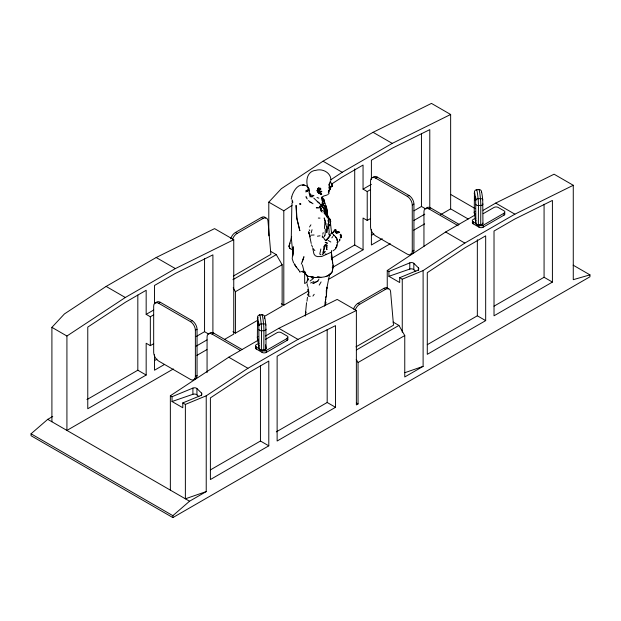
<?xml version="1.0" encoding="UTF-8"?>
<svg xmlns="http://www.w3.org/2000/svg" width="621" height="621" viewBox="0 0 621 621"><rect width="100%" height="100%" fill="white"/><g stroke="black" fill="none" stroke-linecap="round" stroke-linejoin="round"><path stroke-width="0.93" d="M258.879 343.475A2.36 1.917 -8.6 0 1 257.994 342.008L257.35 337.754L257.56 317.3A21.238 1.514 87.1 0 1 258.794 325.443L258.996 348.614A2.36 1.917 -8.6 0 0 261.169 350.423M258.018 322.904L258.08 322.159L258.243 325.668L258.018 322.904L258.608 322.873L258.647 322.167M258.887 323.813L258.872 325.637L258.608 322.873M475.771 218.25A2.36 1.917 -8.6 0 1 474.886 216.791L474.242 212.537L474.444 192.083A21.238 1.514 87.1 0 1 475.678 200.218L475.888 223.397A2.36 1.917 -8.6 0 0 478.232 225.206L479.8 225.12M474.91 197.905L475.158 200.467L474.964 196.942L475.205 200.241L475.212 199.822M475.647 197.191L475.748 200.436L475.507 197.136M321.763 205.861L322.082 206.125L322.679 204.557L322.71 200.769M327.088 227.767L326.77 232.642L327.205 226.401M300.114 272.014L299.896 271.136M322.082 206.125L322.679 204.557M474.91 197.486L474.949 196.989L475.212 199.504M325.676 239.869L325.73 240.839L329.557 236.756L329.231 234.521L331.606 233.574L330.38 222.271M333.166 266.782L331.366 251.707L331.956 259.609M330.318 224.631L330.356 223.482M326.343 295.689L326.312 290.108M329.099 186.3L329.223 183.863L329.355 185.112M322.089 203.719L322.578 200.078L322.152 198.177L322.066 198.759L323.844 199.582L325.07 203.556M291.831 205.598L291.288 237.362L292.996 255.86M336.823 244.821L336.497 247.5L335.596 248.47M331.552 250.845L331.373 253.438L331.645 250.962M319.629 193.69L317.222 190.344L319.528 188.823L319.768 187.752L320.855 189.032L319.233 188.908L317.09 190.748L318.891 193.403L321.748 194.163L320.405 194.621M481.314 192.153L481.492 191.726A21.238 1.514 87.1 0 1 482.727 199.869L482.936 223.04A2.36 1.917 -8.6 0 1 481.601 224.841M326.444 295.417L326.941 287.244L326.724 288.889L329.417 275.181M292.941 254.851L293.166 248.377L292.204 258.825L293.586 262.908M324.535 245.745L324.232 249.122L323.021 252.646L324.713 245.078L323.751 246.964M324.62 306.13L325.715 299.128M319.186 193.247L319.178 191.47L321.864 191.26L320.63 192.386M324.899 222.093L324.426 228.567M306.541 302.691L305.276 315.561M333.221 265.004L332.188 272.021L331.319 272.844M307.007 301.201L307.449 297.257M328.16 223.964L328.734 223.071L328.75 220.921L327.539 216.333L326.491 216.069L324.084 213.104M317.711 190.344L317.688 188.776L318.542 187.775L317.89 189.141L318.037 191.617L319.962 192.269M330.651 223.226L329.666 218.771M322.113 212.172L321.236 210.736L321.988 210.325L323.945 211.078L326.429 214.92M325.101 235.444L325.326 229.087M305.346 315.538L305.858 311.921L305.276 316.035M332.98 267.705L332.219 271.796C329.138 276.71 322.842 277.734 317.502 277.207M324.426 236.585L324.636 235.188M328.827 234.047L329.192 231.843L328.377 224.554M291.195 198.999L291.893 196.725M340.89 234.241L340.743 235.01L340.494 234.35L340.052 234.808L341.038 235.778L341.007 235.196L341.511 236.795M335.456 237.082C338.88 239.31 337.374 243.657 336.691 246.886L335.953 247.243M329.332 185.33L329.192 184.507M320.855 248.99L319.784 254.09L321.057 254.866M325.319 305.548L325.994 302.256M325.225 302.388L326.18 296.209L325.66 297.575M329.565 188.458L329.045 190.763L330.31 189.118L330.628 186.238M289.308 244.899L288.967 246.351L289.875 248.392L288.967 246.351L289.984 243.075M289.619 243.913L291.668 236.733M335.953 232.689L335.65 231.548M335.604 230.026L335.728 229.545L334.409 230.212L333.803 232.192M311.245 232.797L312.045 229.692M330.411 222.714L330.768 221.324L327.717 215.471L324.775 211.707L325.466 213.026M322.78 234.249L323.207 232.572M335.13 231.159L335.363 230.282M337.49 231.975L337.902 233.1L338.375 232.223M308.016 290.411L308.482 288.796M302.318 261.891L303.941 256.69L301.278 264.181M319.862 190.049L319.559 191.035L321.305 191.703M291.823 196.329C293.469 190.965 297.987 183.273 304.694 185.221L302.489 185.337L303.956 184.934M328.315 192.145L328.835 190.593L330.31 189.118L330.077 189.684L328.913 187.589L329.138 188.155M322.377 235.763L322.33 237.579M306.89 281.748L307.519 279.947M331.42 232.619L331.606 233.574M317.447 191.773L317.843 191.384L318.472 191.796L317.96 192.363L317.09 190.748M330.419 224.01L330.473 224.825L329.619 224.748L329.114 226.145L328.191 223.715M328.804 192.331L329.572 190.538M326.079 240.249L329.2 236.384M321.313 199.217L321.973 196.857L322.066 198.759L321.468 197.742M330.589 187.34L331.544 186.3L332.561 186.199L331.552 183.335M327.383 239.489L327.849 238.417M309.468 191.454L309.017 192.44L310.166 196.997M336.24 232.805L336.077 233.162L338.787 232.425L338.251 232.673M330.69 181.58L329.635 183.653L329.378 182.846M320.203 277.401L315.204 277.548L307.193 276.097L307.9 276.353C305.757 275.522 305.043 271.323 301.635 271.68L303.871 270.702L302.38 264.818M317.89 189.141L318.402 188.349L318.387 189.203L320.855 189.032M317.89 281.018L313.031 283.486L317.89 281.018L318.984 279.031M332.212 233.822L333.811 231.656M319.217 285.117L321.096 281.926M319.233 188.908L318.666 189.855L319.178 191.47M309.561 226.96L310.911 224.825M322.563 203.96L324.473 206.056L325.497 208.571L325.722 211.241M312.93 296.07L314.203 294.292M327.539 216.333L326.941 217.156L326.491 216.069M308.544 278.806L307.581 280.133L308 279.209L307.876 280.211L307.473 277.331M331.831 237.882L332.771 236.601M326.343 213.779L326.708 213.306L325.047 210.48L320.576 204.472L321.492 205.334L313.791 198.115M335.759 232.2L336.737 232.363L336.722 233.48M318.037 207.53L316.275 207.81L319.062 207.973L320.413 206.56L319.815 206.025L320.723 206.964L319.908 206.847M305.928 192.044L307.286 190.406L305.726 190.794M51.908 421.752L51.908 327.352L64.421 313.939L106.129 286.421L156.174 257.521L214.571 228.629L233.752 239.706L233.752 334.098L224.53 339.423M268.792 235.848L268.792 202.135L281.305 188.722L323.013 161.204L373.066 132.304L431.455 103.404L450.644 114.481L450.644 208.881L468.156 218.996M328.09 220.509L328.726 219.865M329.518 274.723L330.931 273.302L328.222 275.305M310.089 281.01L313.512 278.41L311.952 278.014M336.885 232.479L335.728 229.545L334.145 230.748M309.374 190.631L306.262 191.555L307.48 190.422M327.818 194.52L329.052 193.449L328.455 192.021M573.167 265.175L589.95 274.862L589.95 276.787L172.863 517.596L31.05 435.717L31.05 433.792L47.732 419.346L52.738 416.458M172.863 517.596L172.863 515.663L189.545 501.217L206.226 491.584L206.226 395.81L247.934 368.292L297.987 339.392L356.376 310.5L356.376 404.9L358.045 403.929L358.045 362.517L356.252 359.404M335.456 249.005L332.988 250.868M299.671 271.517L299.881 272.052M322.33 199.954L322.827 199.535L321.81 200.327M322.439 197.012L323.572 196.081L327.151 194.986M340.106 238.099L341.154 237.261L340.533 236.454M329.782 187.581L332.561 186.199L331.676 184.887M318.472 189.599L317.222 190.344L318.402 188.349L319.714 188.466M173.391 368.952L66.921 430.423L66.921 336.023L125.31 297.498L175.363 268.598L233.752 239.706M281.305 303.754L283.805 305.206L283.805 210.806L291.808 205.528M331.001 179.663L342.202 172.281L392.247 143.381L450.644 114.481M331.925 183.886L342.35 177.008L363.052 165.054L363.052 189.133L367.221 191.54L370.558 189.615M170.356 490.14L170.356 395.748L228.753 357.215L257.948 340.362M387.248 288.827L387.248 270.523L445.637 231.998L474.832 215.138M387.248 270.523L388.909 271.486L388.909 276.306L399.683 282.524L399.683 277.703L402.261 279.194L423.111 270.593L464.826 243.075L514.871 214.175L573.268 185.283L573.268 279.675L589.95 274.862M306.262 191.555L307.589 191.152M230.756 238.751A7.079 4.083 -60 0 1 235.39 232.502L261.317 217.529A7.079 4.083 -60 0 1 265.796 218.134M232.58 239.24A7.079 4.083 -60 0 1 237.059 233.465L262.986 218.491A7.079 4.083 -60 0 1 267.969 220.843L270.88 254.393L233.341 276.066M197.051 375.519L195.382 376.481A7.079 4.083 60 0 1 190.375 379.369L158.681 361.073A7.079 4.083 60 0 1 153.674 352.402L153.674 306.169A7.079 4.083 60 0 1 158.681 303.273L160.35 302.311L192.044 320.615A7.079 4.083 60 0 1 197.051 329.285L197.051 375.519A7.079 4.083 60 0 1 194.218 379.089M413.935 250.302L412.266 251.264A7.079 4.083 60 0 1 407.267 254.152L375.565 235.848A7.079 4.083 60 0 1 370.558 227.185L370.558 180.944A7.079 4.083 60 0 1 375.565 178.056L377.234 177.094L408.936 195.398A7.079 4.083 60 0 1 413.935 204.061L413.935 250.302A7.079 4.083 60 0 1 410.76 253.842M153.674 343.731L150.336 345.656L146.168 343.25L146.168 375.037L87.771 408.75L87.771 327.096L125.458 302.225L146.168 290.271L146.168 314.35L153.674 310.019M363.052 189.133L371.397 184.321M146.168 314.35L150.336 316.764L153.674 314.831M232.922 279.675L276.298 254.633L282.136 264.748L282.136 306.169L264.624 316.283M232.922 331.692L235.421 333.135L235.421 291.715L282.136 264.748M158.681 303.273L190.375 321.577L192.044 320.615M375.565 178.056L407.267 196.36L408.936 195.398M332.188 267.635L363.052 249.821L363.052 218.033L367.221 220.439L370.558 218.514M195.382 376.481L195.382 330.248L197.051 329.285M412.266 251.264L412.266 205.031L413.935 204.061M86.94 399.598L137.823 370.217L146.168 375.037M154.505 360.591L157.012 359.14M196.22 336.504L204.557 331.692L208.734 334.098M331.358 258.483L354.715 245L363.052 249.821M371.397 235.367L373.896 233.923M413.935 210.806L421.449 206.475L425.618 208.881M207.065 372.631L207.065 336.986A7.079 4.083 60 0 1 212.064 334.098L213.733 333.135L242.097 349.507M423.949 246.444L423.949 211.769A7.079 4.083 60 0 1 428.956 208.881L430.625 207.919L458.981 224.29M164.518 364.442L154.505 370.217L154.505 354.808M196.22 346.138L207.065 339.881M307.162 282.089L304.663 283.533L304.663 272.006M382.241 238.743L371.397 245L371.397 229.591M413.935 220.439L424.78 214.175M196.865 355.398L206.925 349.592M235.421 333.135L257.11 320.615M283.805 305.206L308.117 291.164M328.237 279.551L390.283 243.735M413.757 230.181L424.655 223.886M440.584 214.687L450.644 208.881M265.454 336.023L278.798 328.315L337.195 299.423L356.376 310.5M483.177 210.325L495.69 203.098L554.079 174.206L573.268 185.283M258.778 343.25L256.279 344.694A2.95 1.7 0 0 0 256.279 347.1L256.279 349.025L262.116 352.402A2.95 1.7 0 0 0 266.285 352.402L287.143 340.362A2.95 1.7 0 0 0 287.143 337.948M265.454 339.392L277.129 332.654A2.95 1.7 0 0 1 281.305 332.654L287.143 336.023A2.95 1.7 0 0 1 287.143 338.429L287.143 340.362M475.67 218.033L473.163 219.477A2.95 1.7 0 0 0 473.163 221.883L473.163 223.808L479.001 227.177A2.95 1.7 0 0 0 483.177 227.177L504.027 215.138A2.95 1.7 0 0 0 504.555 213.143M483.177 213.694L494.021 207.437A2.95 1.7 0 0 1 498.189 207.437L504.027 210.806A2.95 1.7 0 0 1 504.027 213.213L504.027 215.138M262.279 350.562A2.95 1.7 0 0 0 266.285 350.469L287.143 338.429M479.001 227.177L479.001 225.252A2.95 1.7 0 0 0 483.177 225.252L504.027 213.213M353.535 309.072A7.079 4.083 -60 0 1 358.014 303.296L383.941 288.323A7.079 4.083 -60 0 1 388.42 288.936M355.204 310.034A7.079 4.083 -60 0 1 359.683 304.259L385.61 289.285A7.079 4.083 -60 0 1 390.593 291.645L393.504 325.187L355.965 346.86M356.376 349.996L398.923 325.427L404.76 335.542L404.76 376.963L423.111 366.367L423.111 270.593M358.045 362.517L404.76 335.542M210.395 469.911L260.447 441.019L268.792 445.831L268.792 361.065L248.082 373.019L210.395 397.89L210.395 479.544L268.792 445.831M276.298 431.867L327.182 402.486L335.526 407.306L335.526 325.645L297.839 344.298L277.129 356.252L277.129 441.019L335.526 407.306M427.287 344.694L477.339 315.802L485.676 320.615L485.676 235.848L464.974 247.802L427.287 272.673L427.287 354.327L485.676 320.615M494.021 306.169L544.074 277.269L552.411 282.089L552.411 200.428L514.724 219.081L494.021 231.035L494.021 315.802L552.411 282.089M312.091 196.57L313.97 195.545L311.059 195.134L309.693 193.1L309.39 194.117L310.717 195.382L310.694 196.174L312.068 197.144M335.472 248.027L336.559 247.515M330.659 252.491L321.608 256.535L317.354 256.605L315.235 255.728L313.923 253.911L312.875 248.874M310.601 283.013L314.032 281.515M388.909 271.486L409.782 262.885A2.95 1.816 -3.7 0 1 413.834 263.343L418.391 267.861L418.391 270.515M399.683 277.703L417.382 270.407A2.958 1.824 -3.7 0 0 418.399 267.861M170.356 395.748L172.025 396.71L192.898 388.102A2.95 1.816 -3.7 0 1 196.942 388.56L201.507 393.077L201.507 395.732M172.025 396.71L172.025 401.523L182.791 407.741L182.791 402.92L200.498 395.624A2.958 1.824 -3.7 0 0 201.507 393.077M182.791 402.92L185.376 404.411L206.226 395.81M336.955 242.493L338.53 241.864M320.692 194.194L321.748 194.163L321.088 193.799M388.909 276.306L409.782 269.079A2.95 1.7 0 0 1 413.827 269.661L415.783 271.54M172.025 401.523L192.898 394.296A2.95 1.7 0 0 1 196.942 394.878L198.899 396.765M404.977 372.647L423.111 366.367M206.226 491.584L185.376 498.81L185.376 404.411M325.901 276.469L327.306 276.081M319.396 191.742L320.157 191.617M317.447 236.197L320.017 235.817M337.04 231.687L339.213 231.819M315.204 277.548L317.098 277.315M327.919 216.97L327.414 217.024L328.455 217.008M310.795 235.173L314.094 234.986M474.91 197.688L475.492 197.657M475.212 199.721L475.802 199.69M258.328 324.938L258.918 324.907M305.579 273.62L306.681 275.445L307.434 275.429M310.205 296.271L308.653 296.295L307.511 294.292M307.007 190.15L308.606 190.158L307.643 189.894M293.159 249.3L291.233 249.285L289.479 248.19M321.212 194.008L318.426 193.046M302.489 185.337L306.099 185.625L308.614 188.016L307.768 187.107L308.373 187.705M318.309 218.056L320.001 218.126M330.473 224.825L329.619 224.748M336.807 231.718L335.992 231.579L337.808 231.462L339.633 232.533M335.751 231.253L336.667 231.447M307.713 286.987L308.451 287.143M318.674 188.637L319.877 189.001M317.642 276.741L320.863 277.556M311.563 276.694L313.97 277.331M310.554 276.609L313.333 277.346M301.985 271.424L303.653 271.913M309.918 201.841L311.742 202.718M318.472 191.796L319.613 192.153M325.365 242.485L327.469 243.199L325.194 242.407M317.02 197.525L318.845 198.153M313.031 203.766L310.958 202.485M336.566 232.813L335.767 232.068M326.615 215.487L327.376 215.821M328.424 223.583L329.06 224.748L328.455 223.599L328.633 225.524M308.614 190.197L309.615 190.701M325.699 244.503L327.213 245.342M373.066 132.304L392.247 143.381M495.69 203.098L514.871 214.175M450.66 194.443L474.987 208.493M473.163 221.883L475.67 223.327M428.956 208.881L458.151 225.734M323.013 161.204L342.202 172.281M445.637 231.998L464.826 243.075M268.792 202.135L283.805 210.806M261.317 217.529L262.986 218.491M383.941 288.323L385.61 289.285M270.461 251.264L276.298 254.633M393.085 322.058L398.923 325.427M235.39 232.502L237.059 233.465M358.014 303.296L359.683 304.259M156.174 257.521L175.363 268.598M278.798 328.315L297.987 339.392M356.376 402.967L358.045 403.929M256.279 347.1L259.617 349.025M212.064 334.098L240.428 350.469M106.129 286.421L125.31 297.498M228.753 357.215L247.934 368.292M51.908 327.352L66.921 336.023M47.732 419.346L189.545 501.217M31.05 433.792L172.863 515.663M327.958 240.366L330.799 242.011M317.238 201.476L319.396 203.098M308.916 189.987L309.421 190.298M325.691 253.873L326.087 254.121M327.135 214.571L326.374 214.043L327.244 215.052M304.399 271.486L305.672 272.425M318.977 191.734L319.815 192.37M332.561 186.199L332.157 184.864M308.738 188.388L307.348 187.231L309.242 188.939M327.283 246.164L325.272 244.433L326.995 247.546L326.009 245.978L326.925 249.704L326.545 247.903M322.78 197.99L323.999 199.605L324.333 202.213M320.576 204.472L322.982 206.972L325.489 210.899M312.937 248.547L314.894 250.597M329.215 218.507L330.015 219.36M298.554 269.949L295.386 265.772M324.83 239.954L323.106 236.733M308.528 200.451L310.298 202.454M298.39 269.607L299.167 270.492M336.978 240.544L337.746 241.491M329.231 234.521L330.256 235.856L329.642 234.389M325 210.372L322.982 206.972L324.333 209.386M328.035 221.029L328.858 222.171M334.952 230.018L335.433 230.709M306.743 197.827L305.974 196.702L307.209 198.953M294.16 263.902L296.706 267.705M330.023 181.115L331.404 183.552M302.854 271.4L303.258 272.068M233.178 287.826L235.421 291.715M308.528 231.625L308.854 232.2M322.749 202.679L323.471 203.96M306.681 275.445L307.116 276.244M329.425 218.398L329.875 219.236M311.494 244.86L312.604 247.236M328.33 220.874L328.951 222.116M309.25 229.786L309.786 230.849M257.56 317.3A2.36 2.267 -16.9 0 1 259.842 314.909L262.194 314.793A23.598 1.677 87.1 0 1 263.56 323.836A5.899 0.419 87.1 0 1 263.902 330.644L263.824 350.725L263.7 350.306A2.36 1.917 -8.6 0 0 266.052 348.257L265.842 325.086A21.238 1.514 87.1 0 0 264.608 316.943L264.406 318.309A2.36 1.358 0 0 0 264.236 317.913M321.158 211.342L320.296 209.153M333.896 235.817L333.198 234.288L336.605 238.029L336.303 237.703L337.187 240.28M322.602 202.656L323.502 204.953M308.241 293.345L308.963 295.068M294.649 263.933L295.355 265.703M323.036 203.898L323.564 205.256M340.494 234.35L341.038 235.778M328.447 218.499L328.804 219.446M320.413 206.56L321.259 208.904M325.746 208.377L324.744 205.714L325.497 208.571M292.002 199.822L292.895 202.26M319.916 207.166L321.003 209.875L320.863 207.872M325.225 221.154L324.185 217.917L326.545 227.061M331.676 233.403L331.389 232.425L333.33 232.332L331.459 232.79M308.753 232.394L309.173 233.876L309.025 233.077M317.975 190.624L318.262 191.672M311.214 243.44L309.359 234.42L309.685 235.747M325.396 221.767L325.94 223.863M309.173 190.189C304.996 183.265 306.106 171.132 315.872 170.333C322.555 168.26 331.311 172.762 330.869 180.486M323.673 200.645C324.837 204.829 328.074 208.144 327.042 212.941L326.118 205.9L327.694 215.464M307.915 289.068L308.847 293.259L308.676 290.721M309.763 236.034L309.941 236.849L308.924 232.448M326.708 213.306L327.065 215.13M307.154 283.758L307.411 286.079M261.363 350.516L261.55 330.76A5.899 0.419 87.1 0 0 261.208 323.96A23.598 1.677 87.1 0 0 259.842 314.909A5.899 0.419 87.1 0 0 259.57 315.196M292.087 201.119L292.375 202.842M480.584 225.081L480.701 225.516L480.794 205.419A5.899 0.419 87.1 0 0 480.444 198.619A23.598 1.677 87.1 0 0 479.078 189.576L476.726 189.692A2.36 2.267 -16.9 0 0 474.444 192.083M478.232 225.206L478.349 225.633L478.442 205.543A5.899 0.419 87.1 0 0 478.1 198.736A23.598 1.677 87.1 0 0 476.726 189.692A5.899 0.419 87.1 0 0 476.423 190.414M328.051 224.212L328.33 225.99M265.532 344.857L266.052 348.257A2.36 1.358 0 0 1 263.902 349.732L261.55 349.856A2.36 1.358 0 0 1 258.996 348.614L258.352 344.36A2.36 1.917 -8.6 0 0 259.236 345.819M332.344 260.89L332.631 262.97M291.886 203.37L292.126 205.295M328.199 225.345L328.455 228.155M331.288 255.875L331.598 259.904M329.394 185.764L329.456 187.433M341.154 237.261L341.17 237.75M328.4 220.424L328.47 223.428M544.074 204.262L544.074 277.269M483.177 225.252L483.177 227.177M477.339 239.706L477.339 315.802M429.786 207.445L429.786 129.634L392.099 148.279L371.397 160.234L371.397 179.5M421.449 133.461L421.449 206.475M413.827 263.343L413.827 269.661M409.782 262.885L409.782 269.079M402.261 279.194L402.261 332.173M367.221 191.54L367.221 220.439M354.715 168.904L354.715 245M327.182 329.479L327.182 402.486M266.285 350.469L266.285 352.402M262.116 350.469L262.116 352.402M260.447 365.885L260.447 441.019M212.902 333.624L212.902 254.851L175.215 273.504L154.505 285.458L154.505 303.754M204.557 258.678L204.557 331.692M196.942 388.56L196.942 394.878M192.898 388.102L192.898 394.296M150.336 316.764L150.336 345.656M137.823 295.091L137.823 370.217M473.163 223.808A2.95 1.7 0 0 1 472.876 221.596M256.279 349.025A2.95 1.7 0 0 1 256.131 346.712M209.223 333.803A7.079 4.083 60 0 1 213.733 333.135M155.692 303.289A7.079 4.083 60 0 1 160.35 302.311M190.375 321.577A7.079 4.083 60 0 1 195.382 330.248M425.959 208.897A7.079 4.083 60 0 1 430.625 207.919M372.724 177.761A7.079 4.083 60 0 1 377.234 177.094M407.267 196.36A7.079 4.083 60 0 1 412.266 205.031M258.996 329.518A2.36 1.358 0 0 0 261.55 330.76L263.902 330.644A2.36 1.358 0 0 0 266.052 329.161M264.608 316.943A2.36 2.267 -16.9 0 0 262.194 314.793A5.899 0.419 87.1 0 0 261.922 315.08M265.842 325.086A2.36 1.358 -5.8 0 0 263.56 323.836L261.208 323.96A2.36 1.358 -5.8 0 0 258.794 325.443M258.235 339.221A2.36 1.917 -8.6 0 1 257.35 337.754A2.36 1.358 0 0 1 258.08 336.652M257.35 318.666A2.36 1.358 0 0 1 258.08 317.556M475.888 204.301A2.36 1.358 0 0 0 478.442 205.543L480.794 205.419A2.36 1.358 0 0 0 482.936 203.944M482.936 223.04A2.36 1.358 0 0 1 480.794 224.515L478.442 224.631A2.36 1.358 0 0 1 475.888 223.397L475.236 219.143A2.36 1.917 -8.6 0 0 475.989 220.517M481.492 191.726A2.36 2.267 -16.9 0 0 479.078 189.576A5.899 0.419 87.1 0 0 478.83 189.692M482.727 199.869A2.36 1.358 -5.8 0 0 480.444 198.619L478.1 198.736A2.36 1.358 -5.8 0 0 475.678 200.218M475.414 214.152A2.36 1.917 -8.6 0 1 474.242 212.537A2.36 1.358 0 0 1 474.964 211.435M474.242 193.449A2.36 1.358 0 0 1 474.723 192.494M293.252 246.917L293.314 252.995L293.252 246.917M339.462 239.962L339.423 241.018L340.083 239.675L339.462 239.962M325.07 251.637L322.679 254.261L325.07 251.637M300.215 203.983L299.493 203.921L300.952 204.061L300.215 203.983M324.93 212.235L323.929 211.901L325.078 213.065L324.93 212.235M299.819 230.655L296.621 217.552L296.07 205.372L297.063 219.221L299.819 230.655"/></g></svg>
